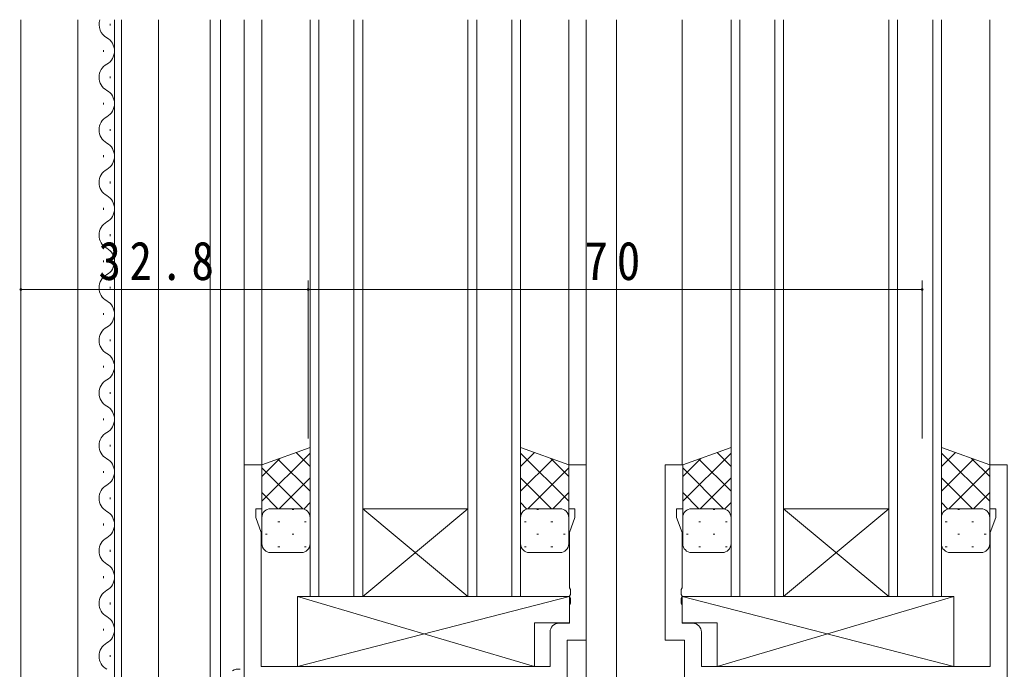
# Model space of a CAD drawing. Units: millimetres, scale not verified. Extents: x -567 to 567, y -403 to 403.
# Drawn here: x -427.5 to -314.9, y -97.2 to -23.1 of the extents above; entities that cross this region are included whole.
import ezdxf

# ---------------------------------------------------------------- set-up
doc = ezdxf.new("R2010")
doc.units = ezdxf.units.MM
doc.header["$LTSCALE"] = 2
for name, color, linetype, lineweight in [('0-3_YKK_11', 7, 'Continuous', 18), ('0-4_YKK_12', 2, 'Continuous', 18), ('0-5_YKK_13', 4, 'Continuous', 18), ('0-6_YKK_D', 6, 'Continuous', 18)]:
    doc.layers.add(name, color=color, linetype=linetype, lineweight=lineweight)
doc.styles.add('ＭＳ ゴシック', font='')
doc.styles.get('ＭＳ ゴシック').set_extended_font_data('MS Gothic')

msp = doc.modelspace()

# ---------------------------------------------------------------- linework, layer by layer
at = {"layer": '0-3_YKK_11'}
for p, q in [((-401.919, -73.883), (-401.919, -98.883)), ((-399.919, -73.883), (-401.919, -73.883)), ((-399.919, -78.883), (-399.919, -73.883)), ((-364.919, -73.883), (-364.919, -78.883)), ((-362.919, -73.883), (-364.919, -73.883)), ((-362.919, -93.883), (-362.919, -73.883)), ((-353.919, -73.883), (-353.919, -93.883)), ((-351.919, -73.883), (-353.919, -73.883)), ((-351.919, -78.883), (-351.919, -73.883)), ((-316.919, -73.883), (-316.919, -78.883)), ((-314.919, -73.883), (-316.919, -73.883)), ((-314.919, -98.883), (-314.919, -73.883)), ((-400.619, -78.883), (-399.919, -78.883)), ((-400.619, -79.883), (-400.619, -78.883)), ((-399.989, -81.614), (-400.619, -79.883)), ((-364.919, -78.883), (-364.219, -78.883)), ((-364.219, -79.883), (-364.849, -81.614)), ((-364.219, -78.883), (-364.219, -79.883)), ((-352.619, -78.883), (-351.919, -78.883)), ((-352.619, -79.883), (-352.619, -78.883)), ((-351.989, -81.614), (-352.619, -79.883)), ((-316.919, -78.883), (-316.219, -78.883)), ((-316.219, -79.883), (-316.849, -81.614)), ((-316.219, -78.883), (-316.219, -79.883)), ((-399.989, -96.883), (-399.989, -81.614)), ((-364.849, -81.614), (-364.849, -87.925)), ((-351.989, -87.925), (-351.989, -81.614)), ((-316.849, -81.614), (-316.849, -96.883)), ((-364.849, -87.925), (-364.729, -88.108)), ((-364.729, -88.658), (-364.849, -88.841)), ((-364.849, -88.841), (-364.849, -88.925)), ((-364.849, -88.925), (-364.729, -89.108)), ((-364.729, -88.108), (-364.729, -88.658)), ((-352.109, -88.108), (-351.989, -87.925)), ((-352.109, -88.658), (-352.109, -88.108)), ((-351.989, -88.841), (-352.109, -88.658)), ((-352.109, -89.108), (-351.989, -88.925)), ((-351.989, -88.925), (-351.989, -88.841)), ((-364.729, -89.658), (-364.849, -89.841)), ((-364.849, -89.841), (-364.849, -91.953)), ((-364.729, -89.108), (-364.729, -89.658)), ((-352.109, -89.658), (-352.109, -89.108)), ((-351.989, -89.841), (-352.109, -89.658)), ((-351.989, -91.953), (-351.989, -89.841)), ((-364.849, -91.953), (-366.049, -91.953)), ((-350.789, -91.953), (-351.989, -91.953)), ((-367.049, -92.953), (-367.049, -96.883)), ((-349.789, -96.883), (-349.789, -92.953)), ((-365.119, -93.883), (-362.919, -93.883)), ((-365.119, -159.883), (-365.119, -93.883)), ((-353.919, -93.883), (-351.719, -93.883)), ((-351.719, -93.883), (-351.719, -154.233)), ((-367.049, -96.883), (-399.989, -96.883)), ((-316.849, -96.883), (-349.789, -96.883))]:
    msp.add_line(p, q, dxfattribs=at)
for centre, start, end in [((-366.049, -92.953), 90.00001, 179.99999), ((-350.789, -92.953), 0.00001, 89.99999)]:
    msp.add_arc(centre, 1, start, end, dxfattribs=at)
at = {"layer": '0-4_YKK_12'}
for p, q in [((-427.419, -193.387), (-427.419, -23.133)), ((-420.919, -193.587), (-420.919, -23.133)), ((-417.219, -23.791), (-417.219, -23.591)), ((-416.719, -157.409), (-416.719, -23.133)), ((-415.919, -156.387), (-415.919, -23.133)), ((-411.719, -156.387), (-411.719, -23.133)), ((-405.819, -169.987), (-405.819, -23.133)), ((-404.619, -23.133), (-404.619, -169.886)), ((-401.919, -23.133), (-401.919, -74.183)), ((-399.919, -23.133), (-399.919, -74.382)), ((-394.419, -88.883), (-394.419, -23.133)), ((-393.419, -23.133), (-393.419, -88.883)), ((-389.419, -88.883), (-389.419, -23.133)), ((-388.419, -23.133), (-388.419, -88.883)), ((-376.419, -88.883), (-376.419, -23.133)), ((-375.419, -23.133), (-375.419, -88.883)), ((-371.419, -88.883), (-371.419, -23.133)), ((-370.419, -23.133), (-370.419, -88.883)), ((-364.919, -23.133), (-364.919, -74.383)), ((-362.919, -23.133), (-362.919, -160.183)), ((-359.489, -23.133), (-359.489, -154.883)), ((-351.989, -23.133), (-351.989, -73.883)), ((-346.419, -88.883), (-346.419, -23.133)), ((-345.419, -23.133), (-345.419, -88.883)), ((-341.419, -88.883), (-341.419, -23.133)), ((-340.419, -23.133), (-340.419, -88.883)), ((-328.419, -88.883), (-328.419, -23.133)), ((-327.419, -23.133), (-327.419, -88.883)), ((-323.419, -88.883), (-323.419, -23.133)), ((-322.419, -23.133), (-322.419, -88.883)), ((-316.919, -23.133), (-316.919, -74.383)), ((-417.979, -26.791), (-417.979, -26.591)), ((-417.219, -29.791), (-417.219, -29.591)), ((-417.979, -32.791), (-417.979, -32.591)), ((-417.219, -35.791), (-417.219, -35.591)), ((-417.979, -38.791), (-417.979, -38.591)), ((-417.219, -41.791), (-417.219, -41.591)), ((-417.979, -44.791), (-417.979, -44.591)), ((-417.219, -47.791), (-417.219, -47.591)), ((-417.979, -50.791), (-417.979, -50.591)), ((-417.219, -53.791), (-417.219, -53.591)), ((-417.979, -56.791), (-417.979, -56.591)), ((-417.219, -59.791), (-417.219, -59.591)), ((-417.979, -62.791), (-417.979, -62.591)), ((-417.219, -65.791), (-417.219, -65.591)), ((-417.979, -68.791), (-417.979, -68.591)), ((-417.219, -71.791), (-417.219, -71.591)), ((-417.979, -74.791), (-417.979, -74.591)), ((-417.219, -77.791), (-417.219, -77.591)), ((-376.419, -88.883), (-388.419, -78.883)), ((-388.419, -88.883), (-376.419, -78.883)), ((-388.419, -78.883), (-376.419, -78.883)), ((-328.419, -88.883), (-340.419, -78.883)), ((-340.419, -88.883), (-328.419, -78.883)), ((-340.419, -78.883), (-328.419, -78.883)), ((-417.979, -80.791), (-417.979, -80.591)), ((-417.219, -83.791), (-417.219, -83.591)), ((-417.979, -86.791), (-417.979, -86.591)), ((-388.419, -88.883), (-394.419, -88.883)), ((-388.419, -88.883), (-376.419, -88.883)), ((-370.419, -88.883), (-376.419, -88.883)), ((-340.419, -88.883), (-346.419, -88.883)), ((-340.419, -88.883), (-328.419, -88.883)), ((-322.419, -88.883), (-328.419, -88.883)), ((-417.219, -89.791), (-417.219, -89.591)), ((-417.979, -92.791), (-417.979, -92.591)), ((-417.219, -95.791), (-417.219, -95.591))]:
    msp.add_line(p, q, dxfattribs=at)
for centre, start, end in [((-416.76, -23.691), 161.05387, 240.79746), ((-418.437, -26.691), 299.20255, 60.79746), ((-416.76, -29.691), 119.20255, 240.79746), ((-418.437, -32.691), 299.20255, 60.79746), ((-416.76, -35.691), 119.20255, 240.79746), ((-418.437, -38.691), 299.20255, 60.79746), ((-416.76, -41.691), 119.20255, 240.79746), ((-418.437, -44.691), 299.20255, 60.79746), ((-416.76, -47.691), 119.20255, 240.79746), ((-418.437, -50.691), 299.20255, 60.79746), ((-416.76, -53.691), 119.20255, 240.79746), ((-418.437, -56.691), 299.20255, 60.79746), ((-416.76, -59.691), 119.20255, 240.79746), ((-418.437, -62.691), 299.20255, 60.79746), ((-416.76, -65.691), 119.20255, 240.79746), ((-418.437, -68.691), 299.20255, 60.79746), ((-416.76, -71.691), 119.20255, 240.79746), ((-418.437, -74.691), 299.20255, 60.79746), ((-416.76, -77.691), 119.20255, 240.79746), ((-418.437, -80.691), 299.20255, 60.79746), ((-416.76, -83.691), 119.20255, 240.79746), ((-418.437, -86.691), 299.20255, 60.79746), ((-416.76, -89.691), 119.20255, 240.79746), ((-418.437, -92.691), 299.20255, 60.79746), ((-416.76, -95.691), 119.20255, 240.79746)]:
    msp.add_arc(centre, 1.718, start, end, dxfattribs=at)
at = {"layer": '0-5_YKK_13'}
for p, q in [((-394.419, -71.919), (-399.919, -73.883)), ((-394.419, -79.883), (-394.419, -71.919)), ((-370.419, -71.919), (-364.919, -73.883)), ((-370.419, -79.883), (-370.419, -71.919)), ((-346.419, -71.919), (-351.919, -73.883)), ((-346.419, -79.883), (-346.419, -71.919)), ((-322.419, -71.919), (-316.919, -73.883)), ((-322.419, -79.883), (-322.419, -71.919)), ((-394.419, -72.536), (-399.919, -78.036)), ((-397.859, -73.148), (-399.919, -75.207)), ((-396.002, -72.484), (-394.419, -74.067)), ((-368.836, -72.484), (-370.419, -74.067)), ((-370.419, -72.536), (-364.919, -78.036)), ((-366.978, -73.148), (-364.919, -75.207)), ((-346.419, -72.536), (-351.919, -78.036)), ((-349.859, -73.148), (-351.919, -75.207)), ((-348.002, -72.484), (-346.419, -74.067)), ((-320.836, -72.484), (-322.419, -74.067)), ((-322.419, -72.536), (-316.919, -78.036)), ((-318.978, -73.148), (-316.919, -75.207)), ((-399.919, -73.883), (-399.919, -79.883)), ((-399.919, -74.224), (-395.26, -78.883)), ((-398.086, -73.229), (-394.419, -76.896)), ((-366.752, -73.229), (-370.419, -76.896)), ((-364.919, -74.224), (-369.578, -78.883)), ((-364.919, -73.883), (-364.919, -79.883)), ((-351.919, -73.883), (-351.919, -79.883)), ((-351.919, -74.224), (-347.26, -78.883)), ((-350.086, -73.229), (-346.419, -76.896)), ((-318.752, -73.229), (-322.419, -76.896)), ((-316.919, -74.224), (-321.578, -78.883)), ((-316.919, -73.883), (-316.919, -79.883)), ((-394.419, -75.364), (-397.938, -78.883)), ((-370.419, -75.364), (-366.9, -78.883)), ((-346.419, -75.364), (-349.938, -78.883)), ((-322.419, -75.364), (-318.9, -78.883)), ((-399.919, -77.053), (-398.088, -78.883)), ((-364.919, -77.053), (-366.749, -78.883)), ((-351.919, -77.053), (-350.088, -78.883)), ((-316.919, -77.053), (-318.749, -78.883)), ((-394.419, -78.192), (-395.11, -78.883)), ((-370.419, -78.192), (-369.728, -78.883)), ((-346.419, -78.192), (-347.11, -78.883)), ((-322.419, -78.192), (-321.728, -78.883)), ((-399.919, -79.881), (-399.919, -79.881)), ((-399.919, -82.883), (-399.919, -79.883)), ((-399.333, -78.973), (-399.299, -78.973)), ((-398.919, -78.883), (-395.419, -78.883)), ((-396.469, -78.973), (-396.269, -78.973)), ((-394.419, -79.883), (-394.419, -82.883)), ((-370.419, -79.883), (-370.419, -82.883)), ((-365.919, -78.883), (-369.419, -78.883)), ((-368.369, -78.973), (-368.569, -78.973)), ((-365.504, -78.973), (-365.539, -78.973)), ((-364.919, -79.881), (-364.919, -79.881)), ((-364.919, -82.883), (-364.919, -79.883)), ((-351.919, -79.881), (-351.919, -79.881)), ((-351.919, -82.883), (-351.919, -79.883)), ((-351.333, -78.973), (-351.299, -78.973)), ((-350.919, -78.883), (-347.419, -78.883)), ((-348.469, -78.973), (-348.269, -78.973)), ((-346.419, -79.883), (-346.419, -82.883)), ((-322.419, -79.883), (-322.419, -82.883)), ((-317.919, -78.883), (-321.419, -78.883)), ((-320.369, -78.973), (-320.569, -78.973)), ((-317.504, -78.973), (-317.539, -78.973)), ((-316.919, -79.881), (-316.919, -79.881)), ((-316.919, -82.883), (-316.919, -79.883)), ((-398.084, -80.388), (-397.884, -80.388)), ((-395.054, -80.388), (-394.854, -80.388)), ((-369.784, -80.388), (-369.984, -80.388)), ((-366.754, -80.388), (-366.954, -80.388)), ((-350.084, -80.388), (-349.884, -80.388)), ((-347.054, -80.388), (-346.854, -80.388)), ((-321.784, -80.388), (-321.984, -80.388)), ((-318.754, -80.388), (-318.954, -80.388)), ((-399.499, -81.803), (-399.299, -81.803)), ((-396.469, -81.803), (-396.269, -81.803)), ((-368.369, -81.803), (-368.569, -81.803)), ((-365.339, -81.803), (-365.539, -81.803)), ((-351.499, -81.803), (-351.299, -81.803)), ((-348.469, -81.803), (-348.269, -81.803)), ((-320.369, -81.803), (-320.569, -81.803)), ((-317.339, -81.803), (-317.539, -81.803)), ((-398.084, -83.218), (-397.884, -83.218)), ((-395.054, -83.218), (-394.854, -83.218)), ((-369.784, -83.218), (-369.984, -83.218)), ((-366.754, -83.218), (-366.954, -83.218)), ((-350.084, -83.218), (-349.884, -83.218)), ((-347.054, -83.218), (-346.854, -83.218)), ((-321.784, -83.218), (-321.984, -83.218)), ((-318.754, -83.218), (-318.954, -83.218)), ((-395.418, -83.883), (-398.919, -83.883)), ((-369.42, -83.883), (-365.919, -83.883)), ((-347.418, -83.883), (-350.919, -83.883)), ((-321.42, -83.883), (-317.919, -83.883)), ((-368.844, -96.883), (-395.844, -88.884)), ((-395.844, -88.884), (-364.849, -88.884)), ((-395.844, -88.884), (-395.844, -96.883)), ((-320.994, -88.884), (-351.989, -88.884)), ((-347.994, -96.883), (-320.994, -88.884)), ((-320.994, -88.884), (-320.994, -96.883)), ((-368.844, -91.884), (-364.849, -91.884)), ((-368.844, -91.884), (-368.844, -96.883)), ((-347.994, -91.884), (-351.989, -91.884)), ((-347.994, -91.884), (-347.994, -96.883)), ((-395.844, -96.883), (-368.844, -96.883)), ((-320.994, -96.883), (-347.994, -96.883))]:
    msp.add_line(p, q, dxfattribs=at)
for points in [[(-395.844, -96.883), (-364.849, -88.884), (-364.849, -91.884)], [(-320.994, -96.883), (-351.989, -88.884), (-351.989, -91.884)]]:
    msp.add_lwpolyline(points, dxfattribs=at)
for centre, radius, start, end in [((-398.919, -79.883), 1, 89.99976, 179.99976), ((-395.419, -79.883), 1, 359.99976, 89.99976), ((-369.419, -79.883), 1, 90.0001, 180.0001), ((-365.919, -79.883), 1, 0.0001, 90.0001), ((-350.919, -79.883), 1, 89.99976, 179.99976), ((-347.419, -79.883), 1, 359.99976, 89.99976), ((-321.419, -79.883), 1, 90.0001, 180.0001), ((-317.919, -79.883), 1, 0.0001, 90.0001), ((-398.919, -82.883), 1, 179.99976, 269.99976), ((-395.419, -82.883), 1, 269.99976, 359.99976), ((-369.419, -82.883), 1, 180.0001, 270.0001), ((-365.919, -82.883), 1, 270.0001, 0.0001), ((-350.919, -82.883), 1, 179.99976, 269.99976), ((-347.419, -82.883), 1, 269.99976, 359.99976), ((-321.419, -82.883), 1, 180.0001, 270.0001), ((-317.919, -82.883), 1, 270.0001, 0.0001), ((-402.634, -98.337), 1.168, 78.78365, 123.34093)]:
    msp.add_arc(centre, radius, start, end, dxfattribs=at)
at = {"layer": '0-6_YKK_D'}
for p, q in [((-427.419, -70.883), (-427.419, -52.883)), ((-394.619, -70.883), (-394.619, -52.883)), ((-394.619, -70.883), (-394.619, -52.883)), ((-324.619, -70.883), (-324.619, -52.883)), ((-394.619, -53.883), (-427.419, -53.883)), ((-394.619, -53.883), (-324.619, -53.883))]:
    msp.add_line(p, q, dxfattribs=at)
for centre, start, end in [((-427.419, -53.883), 0, 180), ((-427.419, -53.883), 180, 0), ((-394.619, -53.883), 0, 180), ((-394.619, -53.883), 0, 180), ((-394.619, -53.883), 180, 0), ((-394.619, -53.883), 180, 0), ((-324.619, -53.883), 0, 180), ((-324.619, -53.883), 180, 0)]:
    msp.add_arc(centre, 0.106, start, end, dxfattribs=at)

# ---------------------------------------------------------------- texts
at = {"layer": '0-6_YKK_D', "color": 7, "char_height": 4.399, "attachment_point": 7, "style": 'ＭＳ ゴシック'}
for s, insert in [('\\T1.39;\\W0.85;32.8', (-418.539, -52.883)), ('\\T1.37;\\W0.9;70', (-363.139, -52.883))]:
    msp.add_mtext(s, dxfattribs=dict(at, insert=insert))

doc.saveas('drawing.dxf')
